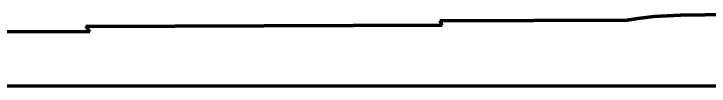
# Model space of a CAD drawing. Header units: millimetres. Extents: x 0 to 11.1, y 0 to 11.1.
# Drawn here: x 4.007 to 5.699, y 0 to 0.176 of the extents above; entities that cross this region are included whole.
import ezdxf

# ---------------------------------------------------------------- set-up
doc = ezdxf.new("R2010")
doc.units = ezdxf.units.MM
doc.layers.add('color#000000ff', color=7, linetype='CONTINUOUS', lineweight=100)
doc.layers.add('color#ffffffff', color=7, linetype='CONTINUOUS', lineweight=100)

msp = doc.modelspace()

# ---------------------------------------------------------------- linework, layer by layer
at = {"layer": 'color#000000ff'}
for p, q in [((5.5645, 0.1695), (5.5256, 0.1652)), ((5.6295, 0.1733), (5.5645, 0.1695)), ((5.8777, 0.1763), (5.6295, 0.1733)), ((5.4998, 0.1613), (5.0437, 0.1597)), ((5.0437, 0.1597), (5.0496, 0.149)), ((5.5256, 0.1652), (5.4998, 0.1613)), ((5.0496, 0.149), (4.1822, 0.1453)), ((4.1822, 0.1453), (4.1922, 0.133)), ((4.1922, 0.133), (3.5858, 0.1313))]:
    msp.add_line(p, q, dxfattribs=at)
at = {"layer": 'color#ffffffff'}
for p, q in [((5.5256, 0.1652), (5.5645, 0.1695)), ((5.5645, 0.1695), (5.6295, 0.1733)), ((5.6295, 0.1733), (5.8777, 0.1763)), ((5.0437, 0.1597), (5.4998, 0.1613)), ((5.0496, 0.149), (5.0437, 0.1597)), ((5.4998, 0.1613), (5.5256, 0.1652)), ((4.1822, 0.1453), (5.0496, 0.149)), ((4.1922, 0.133), (4.1822, 0.1453)), ((3.5858, 0.1313), (4.1922, 0.133)), ((11.1111, 0), (0, 0))]:
    msp.add_line(p, q, dxfattribs=at)

doc.saveas('drawing.dxf')
